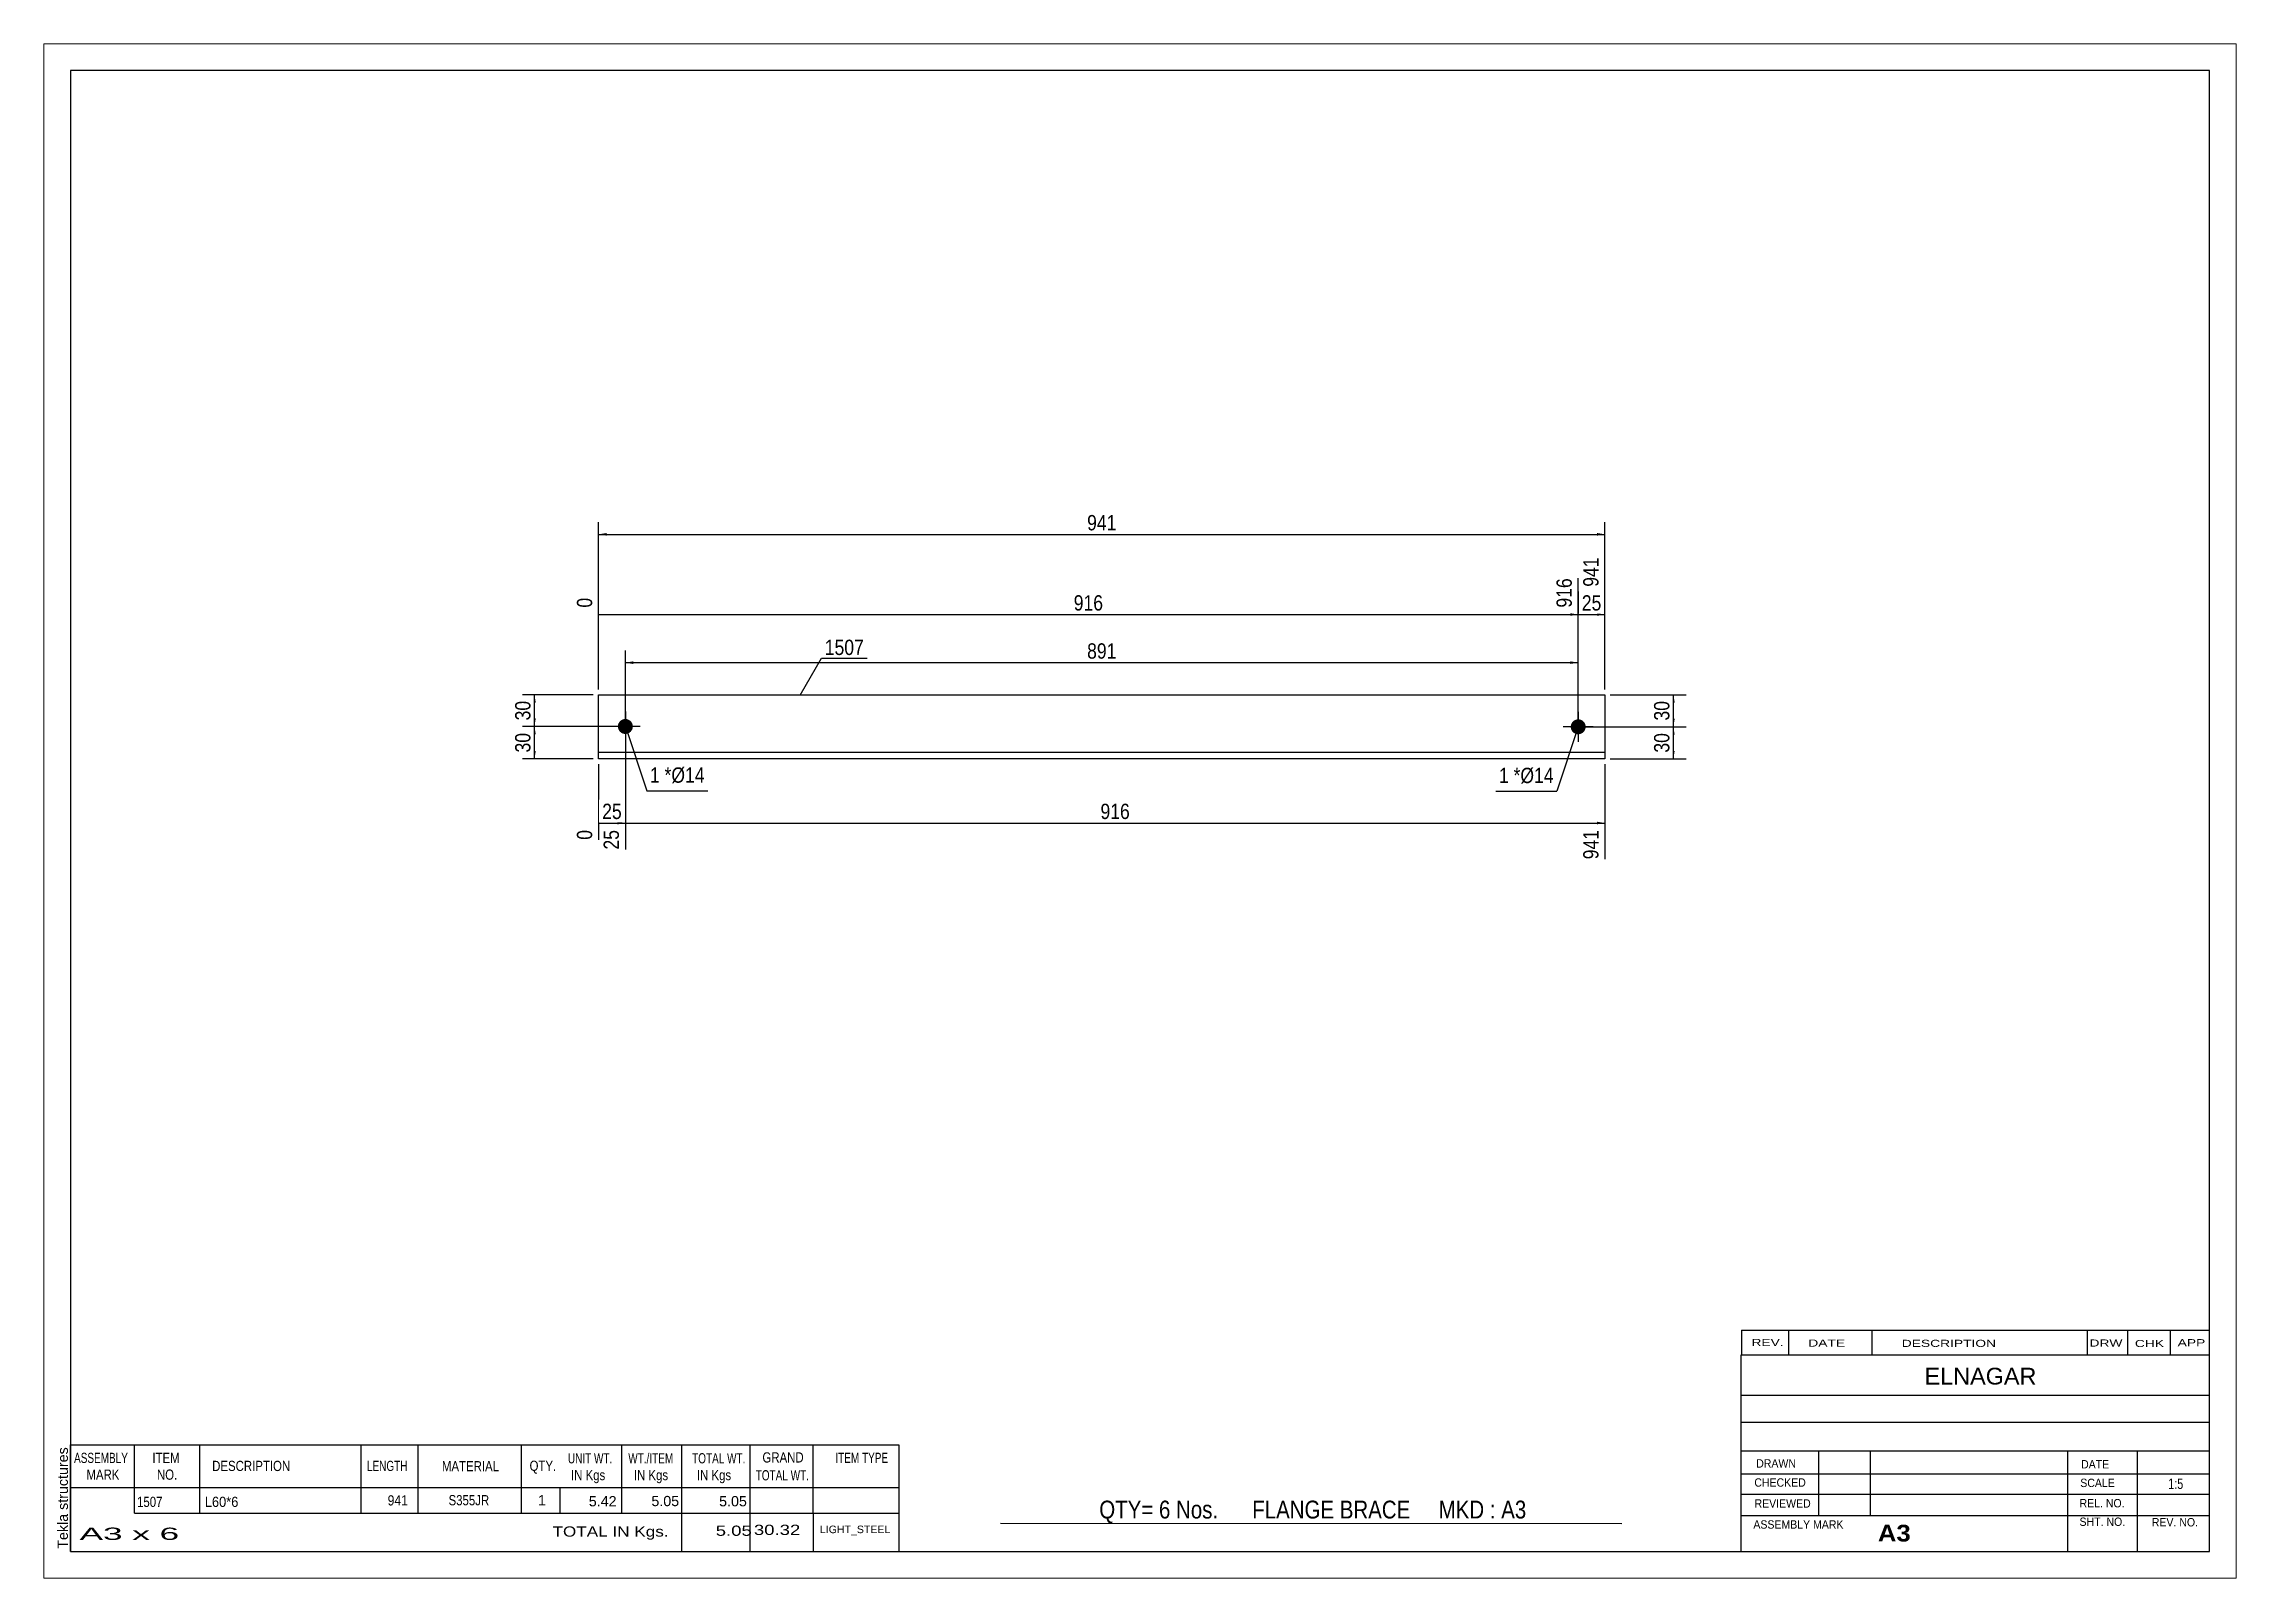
# Paper-space layout 'Layout1' of a CAD drawing. Header units: millimetres. Extents: x 0 to 410, y 0 to 287.
# The model-space entities are those that its viewports show. They can reach past a viewport. Long polylines and large blocks are cut down to what shows.
import ezdxf

# ---------------------------------------------------------------- set-up
doc = ezdxf.new("R2010")
doc.units = ezdxf.units.MM
doc.layers.add('Viewport layer', color=7, linetype='Continuous', plot=False)
doc.styles.add('Arial', font='ARIAL.TTF', dxfattribs={"height": 0.2})
doc.styles.add('Arial Bold', font='ARIALBD.TTF', dxfattribs={"height": 0.2})
doc.styles.add('Arial Narrow', font='ARIALN.TTF', dxfattribs={"height": 0.2})

# ---------------------------------------------------------------- blocks, each defined once
blk = doc.blocks.new('Unknown-629107165-1494')
at = {"color": 5, "linetype": 'Continuous'}
for p, q in [((301.25, 122.75), (-98.75, 122.75)), ((-98.75, 122.75), (-98.75, -154.25)), ((301.25, -154.25), (301.25, 122.75)), ((-98.75, -154.25), (301.25, -154.25))]:
    blk.add_line(p, q, dxfattribs=at)
at = {"color": 174, "linetype": 'Continuous', "style": 'Arial'}
blk.add_text('Tekla structures', height=1.9102, rotation=90, dxfattribs=at).set_placement((-99.25, -153.75))
blk = doc.blocks.new('Part-629107165-1212 - 1209')
at = {"color": 2, "linetype": 'Continuous'}
for p, q in [((0, -6), (0, 6)), ((0, 6), (188.2, 6)), ((188.2, 6), (188.2, -6)), ((188.2, -4.8), (0, -4.8)), ((188.2, -6), (0, -6))]:
    blk.add_line(p, q, dxfattribs=at)
blk = doc.blocks.new('Bolt-629107165-1213 - 1209')
at = {"linetype": 'Continuous'}
blk.add_hatch(color=3, dxfattribs=at).paths.add_polyline_path([(184.6, 0, -1), (181.8, 0, -1)])
at = {"color": 3, "linetype": 'Continuous'}
for p, q in [((186, 0), (180.4, 0)), ((183.21, 2.8), (183.2, -2.8))]:
    blk.add_line(p, q, dxfattribs=at)
blk = doc.blocks.new('Bolt-629107165-1214 - 1209')
at = {"linetype": 'Continuous'}
blk.add_hatch(color=3, dxfattribs=at).paths.add_polyline_path([(6.4, 0.06, -1), (3.6, 0.06, -1)])
at = {"color": 3, "linetype": 'Continuous'}
for p, q in [((7.8, 0.06), (2.2, 0.06)), ((5, 2.86), (5, -2.74))]:
    blk.add_line(p, q, dxfattribs=at)
blk = doc.blocks.new('StraightDimension-629107165-1219 - 1209')
at = {"linetype": 'Continuous'}
for points in [[(6.5, 11.75), (5, 12), (6.5, 12.25)], [(181.7, 12.25), (183.2, 12), (181.7, 11.75)]]:
    blk.add_hatch(color=7, dxfattribs=at).paths.add_polyline_path(points)
at = {"color": 7, "linetype": 'Continuous'}
for p, q in [((5, 1.06), (5, 14.25)), ((183.2, 1), (183.2, 14.25)), ((5, 12), (183.2, 12))]:
    blk.add_line(p, q, dxfattribs=at)
at = {"color": 0}
blk.add_wipeout([(97.45, 12.15), (97.45, 16.35), (90.76, 16.35), (90.76, 12.15)], dxfattribs=at)
at = {"color": 3, "style": 'Arial Narrow'}
blk.add_text('891', height=2.863, dxfattribs=at).set_placement((91.36, 12.75))
blk = doc.blocks.new('StraightDimension-629107165-1226 - 1209')
at = {"linetype": 'Continuous'}
blk.add_hatch(color=7, dxfattribs=at).paths.add_polyline_path([(186.7, 21.25), (188.2, 21), (186.7, 20.75)])
at = {"color": 7, "linetype": 'Continuous'}
for p, q in [((188.2, 7), (188.2, 31.68)), ((183.2, 1), (183.2, 27.78)), ((183.2, 21), (188.2, 21))]:
    blk.add_line(p, q, dxfattribs=at)
at = {"color": 0}
blk.add_wipeout([(188.13, 21.15), (188.13, 25.35), (183.28, 25.35), (183.28, 21.15)], dxfattribs=at)
at = {"color": 0, "linetype": 'Continuous'}
blk.add_wipeout([(187.6, 32.28), (183.4, 32.28), (183.4, 25.6), (187.6, 25.6)], dxfattribs=at)
at = {"color": 3, "linetype": 'Continuous', "style": 'Arial Narrow'}
blk.add_text('941', height=2.863, rotation=90.0002, dxfattribs=at).set_placement((187, 26.2))
at = {"color": 3, "style": 'Arial Narrow'}
blk.add_text('25', height=2.863, dxfattribs=at).set_placement((183.88, 21.75))
blk = doc.blocks.new('StraightDimension-629107165-1227 - 1209')
at = {"linetype": 'Continuous'}
blk.add_hatch(color=7, dxfattribs=at).paths.add_polyline_path([(181.7, 21.25), (183.2, 21), (181.7, 20.75)])
at = {"color": 7, "linetype": 'Continuous'}
for p, q in [((183.2, 1), (183.2, 27.78)), ((0, 7), (0, 24.13)), ((0, 21), (183.2, 21))]:
    blk.add_line(p, q, dxfattribs=at)
at = {"color": 0, "linetype": 'Continuous'}
for points in [[(-0.6, 24.73), (-4.8, 24.73), (-4.8, 21.7), (-0.6, 21.7)], [(182.6, 28.38), (178.4, 28.38), (178.4, 21.7), (182.6, 21.7)]]:
    blk.add_wipeout(points, dxfattribs=at)
at = {"color": 0}
blk.add_wipeout([(94.94, 21.15), (94.94, 25.35), (88.26, 25.35), (88.26, 21.15)], dxfattribs=at)
at = {"color": 3, "style": 'Arial Narrow'}
blk.add_text('916', height=2.863, dxfattribs=at).set_placement((88.86, 21.75))
at = {"color": 3, "linetype": 'Continuous', "style": 'Arial Narrow'}
for s, height, p in [('916', 2.863, (182, 22.3)), ('0', 2.86, (-1.2, 22.3))]:
    blk.add_text(s, height=height, rotation=90.0002, dxfattribs=at).set_placement(p)
blk = doc.blocks.new('StraightDimension-629107165-1234 - 1209')
at = {"linetype": 'Continuous'}
blk.add_hatch(color=7, dxfattribs=at).paths.add_polyline_path([(186.7, -17.75), (188.2, -18), (186.7, -18.25)])
at = {"color": 7, "linetype": 'Continuous'}
for p, q in [((5, -0.94), (5, -22.96)), ((188.2, -7), (188.2, -24.78)), ((5, -18), (188.2, -18))]:
    blk.add_line(p, q, dxfattribs=at)
at = {"color": 0}
blk.add_wipeout([(99.95, -17.85), (99.95, -13.65), (93.26, -13.65), (93.26, -17.85)], dxfattribs=at)
at = {"color": 0, "linetype": 'Continuous'}
blk.add_wipeout([(187.6, -18.7), (183.4, -18.7), (183.4, -25.38), (187.6, -25.38)], dxfattribs=at)
at = {"color": 3, "style": 'Arial Narrow'}
blk.add_text('916', height=2.863, dxfattribs=at).set_placement((93.86, -17.25))
at = {"color": 3, "linetype": 'Continuous', "style": 'Arial Narrow'}
blk.add_text('941', height=2.863, rotation=90.0002, dxfattribs=at).set_placement((187, -24.78))
blk = doc.blocks.new('StraightDimension-629107165-1235 - 1209')
at = {"linetype": 'Continuous'}
blk.add_hatch(color=7, dxfattribs=at).paths.add_polyline_path([(3.5, -17.75), (5, -18), (3.5, -18.25)])
at = {"color": 7, "linetype": 'Continuous'}
for p, q in [((5, -0.94), (5, -22.96)), ((0, -7), (0, -21.13)), ((0, -18), (5, -18))]:
    blk.add_line(p, q, dxfattribs=at)
at = {"color": 0}
blk.add_wipeout([(4.93, -17.85), (4.93, -13.65), (0.07, -13.65), (0.07, -17.85)], dxfattribs=at)
at = {"color": 0, "linetype": 'Continuous'}
blk.add_wipeout([(4.4, -18.7), (0.2, -18.7), (0.2, -23.56), (4.4, -23.56)], dxfattribs=at)
blk.add_wipeout([(-0.6, -18.7), (-4.8, -18.7), (-4.8, -21.73), (-0.6, -21.73)], dxfattribs=at)
at = {"color": 3, "style": 'Arial Narrow'}
blk.add_text('25', height=2.863, dxfattribs=at).set_placement((0.67, -17.25))
at = {"color": 3, "linetype": 'Continuous', "style": 'Arial Narrow'}
for s, height, p in [('0', 2.86, (-1.2, -21.13)), ('25', 2.863, (3.8, -22.96))]:
    blk.add_text(s, height=height, rotation=90.0002, dxfattribs=at).set_placement(p)
blk = doc.blocks.new('StraightDimension-629107165-1244 - 1209')
at = {"linetype": 'Continuous'}
for points in [[(1.5, 35.75), (0, 36), (1.5, 36.25)], [(186.7, 36.25), (188.2, 36), (186.7, 35.75)]]:
    blk.add_hatch(color=7, dxfattribs=at).paths.add_polyline_path(points)
at = {"color": 7, "linetype": 'Continuous'}
for p, q in [((0, 7), (0, 38.25)), ((188.2, 7), (188.2, 38.25)), ((0, 36), (188.2, 36))]:
    blk.add_line(p, q, dxfattribs=at)
at = {"color": 0}
blk.add_wipeout([(97.44, 36.15), (97.44, 40.35), (90.76, 40.35), (90.76, 36.15)], dxfattribs=at)
at = {"color": 3, "style": 'Arial Narrow'}
blk.add_text('941', height=2.863, dxfattribs=at).set_placement((91.36, 36.75))
blk = doc.blocks.new('StraightDimension-629107165-1248 - 1209')
at = {"linetype": 'Continuous'}
for points in [[(-12.25, 4.5), (-12, 6), (-11.75, 4.5)], [(-11.75, 1.56), (-12, 0.06), (-12.25, 1.56)]]:
    blk.add_hatch(color=7, dxfattribs=at).paths.add_polyline_path(points)
at = {"color": 7, "linetype": 'Continuous'}
for p, q in [((-1, 6), (-14.25, 6)), ((-12, 0.06), (-12, 6)), ((4, 0.06), (-14.25, 0.06))]:
    blk.add_line(p, q, dxfattribs=at)
at = {"color": 0}
blk.add_wipeout([(-12.15, 5.46), (-16.35, 5.46), (-16.35, 0.6), (-12.15, 0.6)], dxfattribs=at)
at = {"color": 3, "style": 'Arial Narrow'}
blk.add_text('30', height=2.863, rotation=90.0002, dxfattribs=at).set_placement((-12.75, 1.2))
blk = doc.blocks.new('StraightDimension-629107165-1249 - 1209')
at = {"linetype": 'Continuous'}
for points in [[(-12.25, -1.44), (-12, 0.06), (-11.75, -1.44)], [(-11.75, -4.5), (-12, -6), (-12.25, -4.5)]]:
    blk.add_hatch(color=7, dxfattribs=at).paths.add_polyline_path(points)
at = {"color": 7, "linetype": 'Continuous'}
for p, q in [((4, 0.06), (-14.25, 0.06)), ((-12, -6), (-12, 0.06)), ((-1, -6), (-14.25, -6))]:
    blk.add_line(p, q, dxfattribs=at)
at = {"color": 0}
blk.add_wipeout([(-12.15, -0.54), (-16.35, -0.54), (-16.35, -5.4), (-12.15, -5.4)], dxfattribs=at)
at = {"color": 3, "style": 'Arial Narrow'}
blk.add_text('30', height=2.863, rotation=90.0002, dxfattribs=at).set_placement((-12.75, -4.8))
blk = doc.blocks.new('StraightDimension-629107165-1258 - 1209')
at = {"linetype": 'Continuous'}
for points in [[(200.75, 4.5), (201, 6), (201.25, 4.5)], [(201.25, 1.5), (201, 0), (200.75, 1.5)]]:
    blk.add_hatch(color=7, dxfattribs=at).paths.add_polyline_path(points)
at = {"color": 7, "linetype": 'Continuous'}
for p, q in [((189.2, 6), (203.4, 6)), ((201, 0), (201, 6)), ((184.2, 0), (203.4, 0))]:
    blk.add_line(p, q, dxfattribs=at)
at = {"color": 0}
blk.add_wipeout([(200.85, 5.43), (196.65, 5.43), (196.65, 0.57), (200.85, 0.57)], dxfattribs=at)
at = {"color": 3, "style": 'Arial Narrow'}
blk.add_text('30', height=2.863, rotation=90.0002, dxfattribs=at).set_placement((200.25, 1.17))
blk = doc.blocks.new('StraightDimension-629107165-1259 - 1209')
at = {"linetype": 'Continuous'}
for points in [[(200.75, -1.5), (201, 0), (201.25, -1.5)], [(201.25, -4.5), (201, -6), (200.75, -4.5)]]:
    blk.add_hatch(color=7, dxfattribs=at).paths.add_polyline_path(points)
at = {"color": 7, "linetype": 'Continuous'}
for p, q in [((184.2, 0), (203.4, 0)), ((201, -6), (201, 0)), ((189.2, -6), (203.4, -6))]:
    blk.add_line(p, q, dxfattribs=at)
at = {"color": 0}
blk.add_wipeout([(200.85, -0.57), (196.65, -0.57), (196.65, -5.43), (200.85, -5.43)], dxfattribs=at)
at = {"color": 3, "style": 'Arial Narrow'}
blk.add_text('30', height=2.863, rotation=90.0002, dxfattribs=at).set_placement((200.25, -4.83))
blk = doc.blocks.new('CBS_BOM-629107165-1506')
at = {"color": 7, "linetype": 'Continuous'}
for p, q in [((-98.78, -142.28), (-98.78, -134.28)), ((-98.78, -134.28), (56.14, -134.28)), ((-86.78, -142.28), (-86.78, -134.28)), ((-74.59, -142.28), (-74.59, -134.28)), ((-44.43, -142.28), (-44.43, -134.28)), ((-33.75, -142.28), (-33.75, -134.28)), ((-14.43, -142.28), (-14.43, -134.28)), ((4.37, -142.28), (4.37, -134.28)), ((15.58, -142.28), (15.58, -134.28)), ((28.37, -142.28), (28.37, -134.28)), ((40.12, -142.28), (40.12, -134.28)), ((56.14, -134.29), (56.14, -142.27)), ((-98.78, -142.28), (56.14, -142.28)), ((-98.78, -147.08), (-98.78, -142.28)), ((-86.78, -147.08), (-86.78, -142.28)), ((-74.59, -147.08), (-74.59, -142.28)), ((-44.43, -147.08), (-44.43, -142.28)), ((-33.75, -147.08), (-33.75, -142.28)), ((-14.43, -147.08), (-14.43, -142.28)), ((-7.17, -147.08), (-7.17, -142.28)), ((4.37, -147.08), (4.37, -142.28)), ((15.58, -147.08), (15.58, -142.28)), ((28.37, -147.08), (28.37, -142.28)), ((40.14, -147.08), (40.14, -142.28)), ((56.14, -142.28), (56.14, -147.08)), ((-98.78, -154.28), (-98.78, -147.1)), ((-86.78, -147.08), (56.14, -147.08)), ((15.58, -154.28), (15.58, -147.1)), ((28.37, -154.28), (28.37, -147.1)), ((40.18, -154.28), (40.18, -147.1)), ((56.14, -147.08), (56.14, -154.28)), ((-98.78, -154.28), (56.14, -154.28))]:
    blk.add_line(p, q, dxfattribs=at)
at = {"color": 3, "linetype": 'Continuous', "style": 'Arial'}
for s, height, width, p in [('ASSEMBLY', 1.91, 0.7, (-98.1, -137.71)), ('MARK', 1.91, 0.8, (-95.78, -140.84)), ('ITEM', 1.91, 0.8, (-83.45, -137.71)), ('NO.', 1.91, 0.8, (-82.6, -140.84)), ('DESCRIPTION', 1.9102, 0.8, (-72.27, -139.21)), ('LENGTH', 1.91, 0.7, (-43.32, -139.21)), ('MATERIAL', 1.91, 0.8, (-29.3, -139.26)), ('QTY.', 1.91, 0.8, (-12.91, -139.18)), ('UNIT WT.', 1.91, 0.7, (-5.74, -137.78)), ('IN Kgs', 1.91, 0.8, (-5.16, -140.92)), ('WT./ITEM', 1.91, 0.7, (5.55, -137.78)), ('IN Kgs', 1.91, 0.8, (6.59, -140.92)), ('TOTAL WT.', 1.91, 0.7, (17.49, -137.78)), ('IN Kgs', 1.91, 0.8, (18.38, -140.92)), ('TOTAL WT.', 1.91, 0.7, (29.38, -140.96)), ('GRAND', 1.91, 0.8, (30.64, -137.62)), ('ITEM TYPE', 1.91, 0.7, (44.28, -137.7))]:
    blk.add_text(s, height=height, dxfattribs=dict(at, width=width)).set_placement(p)
at = {"color": 7, "linetype": 'Continuous', "style": 'Arial'}
for s, width, p in [('1507', 0.8, (-86.32, -145.93)), ('L60*6', 0.9, (-73.65, -145.93)), ('941', 0.85, (-39.45, -145.65)), ('S355JR', 0.8, (-28.06, -145.62))]:
    blk.add_text(s, height=1.91, dxfattribs=dict(at, width=width)).set_placement(p)
for s, p in [('1', (-11.34, -145.62)), ('5.42', (-1.83, -145.81)), ('5.05', (9.87, -145.78)), ('5.05', (22.54, -145.81))]:
    blk.add_text(s, height=1.91, dxfattribs=at).set_placement(p)
at = {"color": 6, "linetype": 'Continuous', "style": 'Arial'}
for s, height, width, p in [('A3 x 6', 2.292, 2.05, (-97.06, -152.09)), ('TOTAL IN Kgs.', 1.9102, 1.2, (-8.62, -151.48)), ('5.05', 1.91, 1.3, (21.9, -151.33)), ('30.32', 1.91, 1.3, (29.04, -151.17))]:
    blk.add_text(s, height=height, dxfattribs=dict(at, width=width)).set_placement(p)
blk.add_text('LIGHT_STEEL', height=1.4135, dxfattribs=at).set_placement((41.39, -150.83))
blk = doc.blocks.new('CBS_CALLOFF-629107165-1507')
at = {"color": 7, "linetype": 'Continuous'}
blk.add_line((75.13, -148.98), (191.36, -149), dxfattribs=at)
at = {"color": 3, "linetype": 'Continuous', "style": 'Arial Narrow'}
blk.add_text('QTY= 6 Nos.      FLANGE BRACE     MKD : A3', height=3.3405, dxfattribs=at).set_placement((93.63, -148.09))
blk = doc.blocks.new('CBS_NAME_BLOG-629107165-1508')
at = {"color": 7, "linetype": 'Continuous'}
for p, q in [((213.66, -117.5), (301.18, -117.5)), ((213.66, -154.21), (213.66, -117.5)), ((213.66, -125.04), (301.18, -125.04)), ((213.73, -130.09), (301.25, -130.09)), ((213.66, -135.46), (301.18, -135.46)), ((228.18, -147.57), (228.18, -135.47)), ((237.87, -147.54), (237.87, -135.47)), ((274.78, -154.21), (274.78, -135.48)), ((287.83, -154.21), (287.83, -135.47)), ((213.67, -139.76), (301.25, -139.74)), ((213.66, -143.51), (301.18, -143.51)), ((213.66, -147.55), (301.18, -147.55)), ((213.66, -154.25), (301.25, -154.25))]:
    blk.add_line(p, q, dxfattribs=at)
at = {"color": 3, "linetype": 'Continuous', "style": 'Arial'}
blk.add_text('ELNAGAR', height=3.133, dxfattribs=at).set_placement((247.98, -123.03))
at = {"color": 3, "linetype": 'Continuous'}
for s, height, style, width, p in [('DRAWN', 1.566, 'Arial', 0.9, (216.49, -138.57)), ('DATE', 1.566, 'Arial', 0.9, (277.25, -138.73)), ('CHECKED', 1.566, 'Arial', 0.9, (216.14, -142.14)), ('SCALE', 1.566, 'Arial', 0.9, (277.1, -142.21)), ('1:5', 1.957, 'Arial Narrow', 0.9, (293.55, -142.57)), ('REVIEWED', 1.566, 'Arial', 0.9, (216.18, -146.06)), ('REL. NO.', 1.566, 'Arial', 0.9, (276.96, -146.01)), ('ASSEMBLY MARK', 1.5663, 'Arial', 0.9, (215.96, -149.99)), ('A3', 3.131, 'Arial Bold', 1.1, (239.24, -152.39)), ('SHT. NO.', 1.566, 'Arial', 0.9, (276.96, -149.48)), ('REV. NO.', 1.566, 'Arial', 0.9, (290.48, -149.57))]:
    blk.add_text(s, height=height, dxfattribs=dict(at, style=style, width=width)).set_placement(p)
blk = doc.blocks.new('CBS_REVISION-629107165-1509')
at = {"color": 7, "linetype": 'Continuous'}
for p, q in [((213.74, -112.87), (301.24, -112.87)), ((213.74, -112.87), (213.74, -117.5)), ((222.54, -112.87), (222.54, -117.5)), ((238.13, -112.87), (238.13, -117.44)), ((278.39, -112.87), (278.39, -117.5)), ((285.93, -112.87), (285.93, -117.5)), ((293.88, -112.87), (293.88, -117.5)), ((213.74, -117.5), (301.24, -117.5))]:
    blk.add_line(p, q, dxfattribs=at)
at = {"color": 7, "style": 'Arial Narrow', "width": 1.7}
for s, height, p in [('REV.', 1.326, (215.6, -115.82)), ('DATE', 1.326, (226.23, -115.94)), ('DESCRIPTION', 1.3257, (243.71, -115.99)), ('DRW', 1.326, (278.82, -115.93)), ('CHK', 1.326, (287.31, -116.02)), ('APP', 1.326, (295.31, -115.87))]:
    blk.add_text(s, height=height, dxfattribs=at).set_placement(p)
blk = doc.blocks.new('Mark-629107165-1268 - 1209')
at = {"color": 0}
blk.add_wipeout([(170.21, -10.53), (170.21, -7.53), (168.39, -7.53), (168.39, -10.53)], dxfattribs=at)
blk.add_wipeout([(170.21, -10.53), (170.21, -7.53), (168.39, -7.53), (168.39, -10.53)], dxfattribs=at)
blk.add_wipeout([(172.39, -10.53), (172.39, -7.53), (171.11, -7.53), (171.11, -10.53)], dxfattribs=at)
blk.add_wipeout([(172.39, -10.53), (172.39, -7.53), (171.11, -7.53), (171.11, -10.53)], dxfattribs=at)
at = {"color": 3, "style": 'Arial Narrow'}
blk.add_text('1', height=2.86, dxfattribs=at).set_placement((168.39, -10.53))
at = {"color": 0}
blk.add_wipeout([(178.6, -10.53), (178.6, -7.53), (172.39, -7.53), (172.39, -10.53)], dxfattribs=at)
blk.add_wipeout([(178.6, -10.53), (178.6, -7.53), (172.39, -7.53), (172.39, -10.53)], dxfattribs=at)
at = {"color": 7, "linetype": 'Continuous'}
for p in [(183.2, 0), (167.79, -12.03)]:
    blk.add_line(p, (179.2, -12.03), dxfattribs=at)
at = {"color": 3, "style": 'Arial Narrow'}
for s, height, p in [('*', 2.86, (171.11, -10.53)), ('Ø14', 2.863, (172.39, -10.53))]:
    blk.add_text(s, height=height, dxfattribs=at).set_placement(p)
blk = doc.blocks.new('Mark-629107165-1265 - 1209')
at = {"color": 0}
blk.add_wipeout([(49.61, 13.43), (49.61, 16.43), (42.3, 16.43), (42.3, 13.43)], dxfattribs=at)
blk.add_wipeout([(49.61, 13.43), (49.61, 16.43), (42.3, 16.43), (42.3, 13.43)], dxfattribs=at)
at = {"color": 7, "linetype": 'Continuous'}
for p, q in [((37.7, 5.9), (41.7, 12.83)), ((41.7, 12.83), (50.21, 12.83))]:
    blk.add_line(p, q, dxfattribs=at)
at = {"color": 3, "style": 'Arial Narrow'}
blk.add_text('1507', height=2.863, dxfattribs=at).set_placement((42.3, 13.43))
blk = doc.blocks.new('Mark-629107165-1269 - 1209')
at = {"color": 0}
blk.add_wipeout([(11.43, -10.46), (11.43, -7.46), (9.6, -7.46), (9.6, -10.46)], dxfattribs=at)
blk.add_wipeout([(11.43, -10.46), (11.43, -7.46), (9.6, -7.46), (9.6, -10.46)], dxfattribs=at)
at = {"color": 7, "linetype": 'Continuous'}
blk.add_line((5, 0.06), (9, -11.96), dxfattribs=at)
at = {"color": 0}
blk.add_wipeout([(13.61, -10.46), (13.61, -7.46), (12.33, -7.46), (12.33, -10.46)], dxfattribs=at)
blk.add_wipeout([(13.61, -10.46), (13.61, -7.46), (12.33, -7.46), (12.33, -10.46)], dxfattribs=at)
at = {"color": 3, "style": 'Arial Narrow'}
blk.add_text('1', height=2.86, dxfattribs=at).set_placement((9.6, -10.46))
at = {"color": 0}
blk.add_wipeout([(19.82, -10.46), (19.82, -7.46), (13.61, -7.46), (13.61, -10.46)], dxfattribs=at)
blk.add_wipeout([(19.82, -10.46), (19.82, -7.46), (13.61, -7.46), (13.61, -10.46)], dxfattribs=at)
at = {"color": 7, "linetype": 'Continuous'}
blk.add_line((9, -11.96), (20.42, -11.96), dxfattribs=at)
at = {"color": 3, "style": 'Arial Narrow'}
for s, height, p in [('*', 2.86, (12.33, -10.46)), ('Ø14', 2.863, (13.61, -10.46))]:
    blk.add_text(s, height=height, dxfattribs=at).set_placement(p)

msp = doc.modelspace()

# ---------------------------------------------------------------- block references
for name in ['Unknown-629107165-1494', 'Part-629107165-1212 - 1209', 'Bolt-629107165-1214 - 1209', 'Bolt-629107165-1213 - 1209', 'CBS_REVISION-629107165-1509', 'CBS_NAME_BLOG-629107165-1508', 'CBS_BOM-629107165-1506', 'CBS_CALLOFF-629107165-1507']:
    msp.add_blockref(name, (0, 0))

# ---------------------------------------------------------------- next in the draw order: block references
msp.add_blockref('StraightDimension-629107165-1219 - 1209', (0, 0))

# ---------------------------------------------------------------- next in the draw order: block references
msp.add_blockref('StraightDimension-629107165-1226 - 1209', (0, 0))

# ---------------------------------------------------------------- next in the draw order: block references
msp.add_blockref('StraightDimension-629107165-1227 - 1209', (0, 0))

# ---------------------------------------------------------------- next in the draw order: block references
for name in ['StraightDimension-629107165-1244 - 1209', 'StraightDimension-629107165-1234 - 1209']:
    msp.add_blockref(name, (0, 0))

# ---------------------------------------------------------------- next in the draw order: block references
for name in ['Mark-629107165-1265 - 1209', 'StraightDimension-629107165-1258 - 1209', 'StraightDimension-629107165-1235 - 1209']:
    msp.add_blockref(name, (0, 0))

# ---------------------------------------------------------------- next in the draw order: block references
for name in ['StraightDimension-629107165-1248 - 1209', 'StraightDimension-629107165-1259 - 1209']:
    msp.add_blockref(name, (0, 0))

# ---------------------------------------------------------------- next in the draw order: block references
for name in ['StraightDimension-629107165-1249 - 1209', 'Mark-629107165-1268 - 1209']:
    msp.add_blockref(name, (0, 0))

# ---------------------------------------------------------------- next in the draw order: block references
msp.add_blockref('Mark-629107165-1269 - 1209', (0, 0))

psp = doc.layouts.get("Layout1")

# ---------------------------------------------------------------- viewports
at = {"layer": 'Viewport layer', "view_target_point": (101.25, -15.75)}
psp.add_viewport(center=(205, 143.5), size=(410, 287), view_center_point=(0, 0), view_height=287, dxfattribs=at)

doc.saveas('drawing.dxf')
